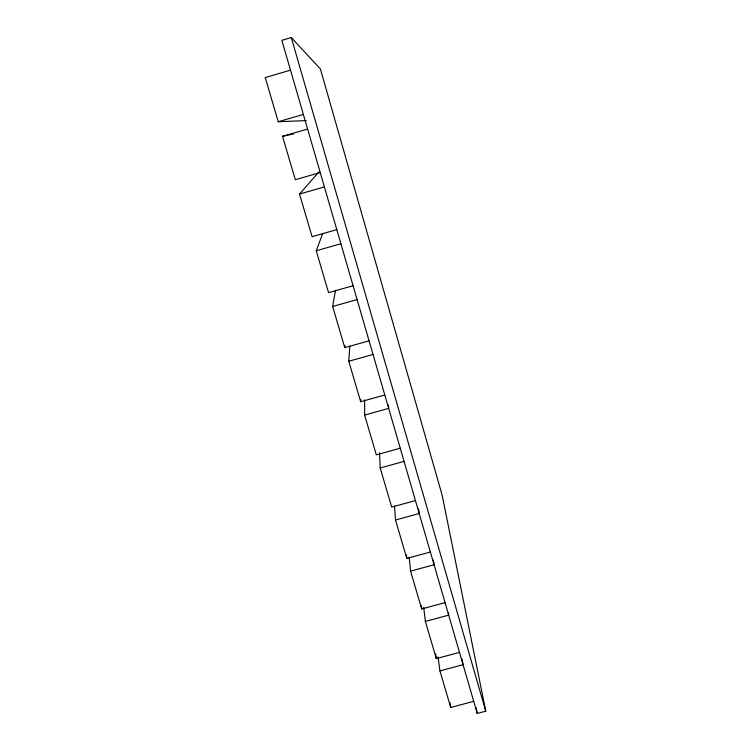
<?xml version="1.0" encoding="UTF-8"?>
<svg xmlns="http://www.w3.org/2000/svg" width="751" height="751" viewBox="0 0 751 751"><rect width="100%" height="100%" fill="white"/><g stroke="black" fill="none" stroke-linecap="round" stroke-linejoin="round"><path stroke-width="1.13" d="M400.245 448.234L376.317 454.834L364.61 415.078L364.686 399.973M384.794 394.998L360.677 401.71L360.724 399.363M360.677 401.71L348.764 361.259L349.835 346.155M369.079 340.832L344.765 347.657L344.972 345.338M344.765 347.657L332.646 306.492L335.5 290.355M353.083 285.727L328.572 292.655L316.237 250.768L322.705 233.542M336.805 229.637L312.087 236.687L299.536 194.049L318.865 171.998M291.294 37.55L281.85 40.319L477.223 713.45L485.766 711.188L442.161 495.247L320.386 68.951L291.294 37.55L485.766 711.188M290.515 70.172L265.234 77.541L278.236 121.728L306.314 120.592M278.236 121.728L303.366 114.443M320.236 172.552L295.312 179.714L282.536 136.316L307.61 129.069M299.536 194.049L324.404 186.924M316.237 250.768L340.898 243.756M332.646 306.492L357.1 299.593M348.764 361.259L373.031 354.463M364.61 415.078L388.68 408.384L388.408 404.911M415.434 500.57L391.703 507.075L380.194 467.976L404.066 461.396M430.37 552.023L406.817 558.425L395.505 519.992L419.199 513.515L418.57 508.878M445.061 602.621L421.686 608.93L410.562 571.135L434.069 564.752L433.365 560.133M459.499 652.384L436.312 658.599L425.366 621.424L448.694 615.144L448.309 612.825M473.712 701.34L450.703 707.451L439.936 670.887L463.076 664.701L462.053 658.956M282.536 136.316L293.65 133.903M476.153 707.686L477.223 713.45M450.037 702.814L450.703 707.451M438.068 656.947L439.936 670.887M435.711 653.971L436.312 658.599M423.724 607.456L425.366 621.424M421.292 605.428L421.686 608.93M409.192 557.176L410.562 571.135M406.498 554.933L406.817 558.425M394.472 505.996L395.505 519.992M379.574 452.815L380.194 467.976"/></g></svg>
